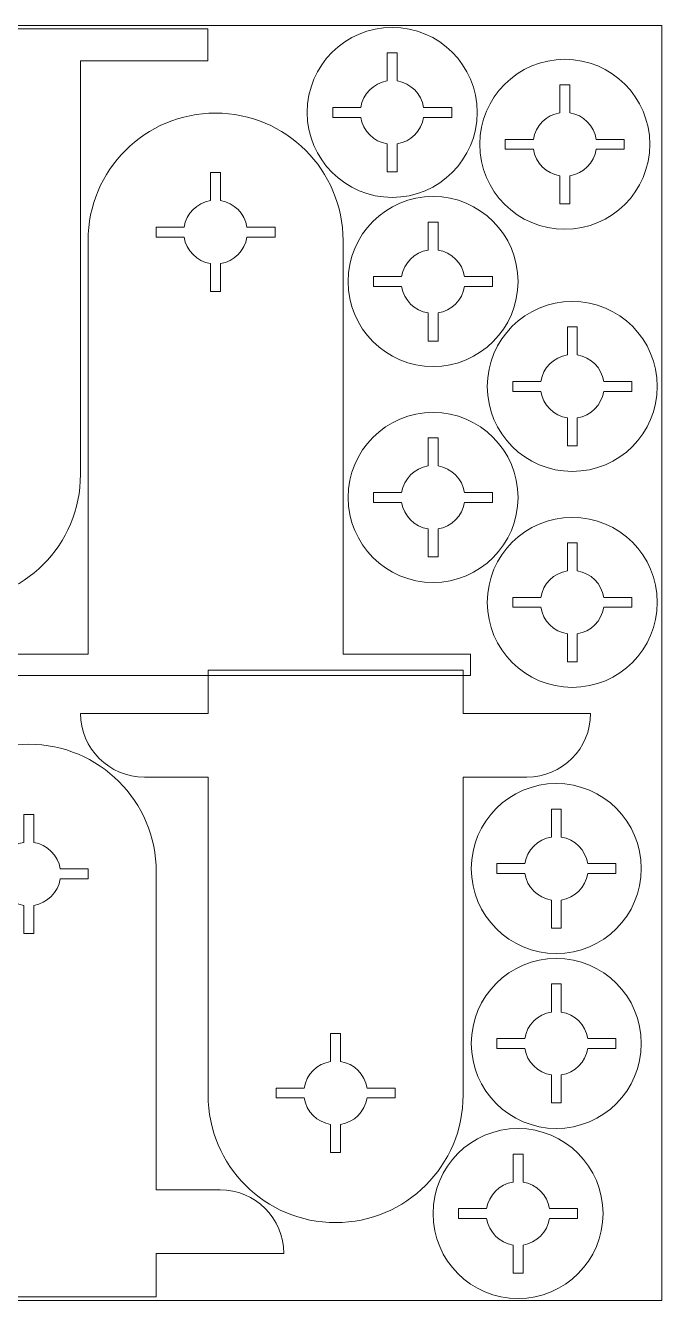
# Model space of a CAD drawing. Header units: centimetres. Extents: x -226 to -75, y 0 to 222.
# Drawn here: x -140.81 to -125.89, y 192.27 to 222.25 of the extents above; entities that cross this region are included whole.
import ezdxf

# ---------------------------------------------------------------- set-up
doc = ezdxf.new("R2010")
doc.units = ezdxf.units.CM
doc.header["$MEASUREMENT"] = 0
doc.layers.add('layer 1', color=7, linetype='Continuous')

msp = doc.modelspace()

# ---------------------------------------------------------------- linework, layer by layer
at = {"layer": 'layer 1', "color": 250, "lineweight": 20}
msp.add_lwpolyline([(-175.83724, 192.24642), (-125.83724, 192.24642), (-125.83724, 222.24642), (-175.83724, 222.24642), (-175.83724, 192.24642)], close=True, dxfattribs=at)
at = {"layer": 'layer 1', "color": 1, "lineweight": 9}
for points, knots in [([(-145.51626, 220.66516), (-145.51626, 220.66516), (-145.51626, 219.16515), (-145.51626, 219.16515), (-145.51626, 219.16515), (-145.51626, 219.16515), (-145.51626, 211.68349), (-145.51626, 211.68349), (-145.51626, 211.68349), (-145.51626, 210.02663), (-144.17316, 208.6835), (-142.51627, 208.6835), (-142.51627, 208.6835), (-140.85939, 208.6835), (-139.5163, 210.02663), (-139.5163, 211.68349), (-139.5163, 211.68349), (-139.5163, 211.68349), (-139.5163, 219.16515), (-139.5163, 219.16515), (-139.5163, 219.16515), (-139.5163, 219.16515), (-139.5163, 220.66516), (-139.5163, 220.66516), (-139.5163, 220.66516), (-139.5163, 220.66516), (-139.5163, 221.41517), (-139.5163, 221.41517), (-139.5163, 221.41517), (-139.5163, 221.41517), (-136.51631, 221.41517), (-136.51631, 221.41517), (-136.51631, 221.41517), (-136.51631, 221.41517), (-136.51631, 222.16517), (-136.51631, 222.16517), (-136.51631, 222.16517), (-136.51631, 222.16517), (-148.51653, 222.16517), (-148.51653, 222.16517), (-148.51653, 222.16517), (-148.51653, 222.16517), (-148.51653, 221.41517), (-148.51653, 221.41517), (-148.51653, 221.41517), (-148.51653, 221.41517), (-145.51626, 221.41517), (-145.51626, 221.41517), (-145.51626, 221.41517), (-145.51626, 221.41517), (-145.51626, 220.66516), (-145.51626, 220.66516)], [0, 0, 0, 0, 0.07142857, 0.07142857, 0.07142857, 0.07142857, 0.14285714, 0.14285714, 0.14285714, 0.14285714, 0.21428571, 0.21428571, 0.21428571, 0.21428571, 0.28571429, 0.28571429, 0.28571429, 0.28571429, 0.35714286, 0.35714286, 0.35714286, 0.35714286, 0.42857143, 0.42857143, 0.42857143, 0.42857143, 0.5, 0.5, 0.5, 0.5, 0.57142857, 0.57142857, 0.57142857, 0.57142857, 0.64285714, 0.64285714, 0.64285714, 0.64285714, 0.71428571, 0.71428571, 0.71428571, 0.71428571, 0.78571429, 0.78571429, 0.78571429, 0.78571429, 0.85714286, 0.85714286, 0.85714286, 0.85714286, 1, 1, 1, 1]), ([(-126.11873, 219.45056), (-126.11873, 220.55514), (-127.01426, 221.45063), (-128.11873, 221.45063), (-128.11873, 221.45063), (-129.22332, 221.45063), (-130.1187, 220.55514), (-130.1187, 219.45049), (-130.1187, 219.45049), (-130.11877, 218.34591), (-129.22332, 217.45049), (-128.11873, 217.45049), (-128.11873, 217.45049), (-127.01419, 217.45049), (-126.11873, 218.34598), (-126.11873, 219.45056)], [0, 0, 0, 0, 0.2, 0.2, 0.2, 0.2, 0.4, 0.4, 0.4, 0.4, 0.6, 0.6, 0.6, 0.6, 1, 1, 1, 1]), ([(-128.00203, 218.05047), (-128.00203, 218.05047), (-128.00203, 218.71048), (-128.00203, 218.71048), (-128.00203, 218.71048), (-127.6815, 218.76072), (-127.42891, 219.01331), (-127.37868, 219.33384), (-127.37868, 219.33384), (-127.37868, 219.33384), (-126.71888, 219.33384), (-126.71888, 219.33384), (-126.71888, 219.33384), (-126.71888, 219.33384), (-126.71881, 219.56713), (-126.71881, 219.56713), (-126.71881, 219.56713), (-126.71881, 219.56713), (-127.37868, 219.56713), (-127.37868, 219.56713), (-127.37868, 219.56713), (-127.42891, 219.88774), (-127.6815, 220.14033), (-128.00196, 220.19042), (-128.00196, 220.19042), (-128.00196, 220.19042), (-128.00189, 220.8505), (-128.00189, 220.8505), (-128.00189, 220.8505), (-128.00189, 220.8505), (-128.23526, 220.8505), (-128.23526, 220.8505), (-128.23526, 220.8505), (-128.23526, 220.8505), (-128.23533, 220.19042), (-128.23533, 220.19042), (-128.23533, 220.19042), (-128.55593, 220.1404), (-128.80838, 219.88767), (-128.85868, 219.56713), (-128.85868, 219.56713), (-128.85868, 219.56713), (-129.5187, 219.56713), (-129.5187, 219.56713), (-129.5187, 219.56713), (-129.5187, 219.56713), (-129.51863, 219.33384), (-129.51863, 219.33384), (-129.51863, 219.33384), (-129.51863, 219.33384), (-128.85861, 219.33384), (-128.85861, 219.33384), (-128.85861, 219.33384), (-128.80838, 219.01331), (-128.55579, 218.76072), (-128.2354, 218.71055), (-128.2354, 218.71055), (-128.2354, 218.71055), (-128.2354, 218.05047), (-128.2354, 218.05047), (-128.2354, 218.05047), (-128.2354, 218.05047), (-128.00203, 218.05047), (-128.00203, 218.05047)], [0, 0, 0, 0, 0.05882353, 0.05882353, 0.05882353, 0.05882353, 0.11764706, 0.11764706, 0.11764706, 0.11764706, 0.17647059, 0.17647059, 0.17647059, 0.17647059, 0.23529412, 0.23529412, 0.23529412, 0.23529412, 0.29411765, 0.29411765, 0.29411765, 0.29411765, 0.35294118, 0.35294118, 0.35294118, 0.35294118, 0.41176471, 0.41176471, 0.41176471, 0.41176471, 0.47058824, 0.47058824, 0.47058824, 0.47058824, 0.52941176, 0.52941176, 0.52941176, 0.52941176, 0.58823529, 0.58823529, 0.58823529, 0.58823529, 0.64705882, 0.64705882, 0.64705882, 0.64705882, 0.70588235, 0.70588235, 0.70588235, 0.70588235, 0.76470588, 0.76470588, 0.76470588, 0.76470588, 0.82352941, 0.82352941, 0.82352941, 0.82352941, 0.88235294, 0.88235294, 0.88235294, 0.88235294, 1, 1, 1, 1]), ([(-133.33807, 208.20351), (-133.33807, 208.20351), (-133.33807, 209.70352), (-133.33807, 209.70352), (-133.33807, 209.70352), (-133.33807, 209.70352), (-133.33807, 217.1853), (-133.33807, 217.1853), (-133.33807, 217.1853), (-133.33807, 218.84207), (-134.68124, 220.18528), (-136.33806, 220.18528), (-136.33806, 220.18528), (-137.99495, 220.18528), (-139.33804, 218.84207), (-139.33804, 217.1853), (-139.33804, 217.1853), (-139.33804, 217.1853), (-139.33804, 209.70352), (-139.33804, 209.70352), (-139.33804, 209.70352), (-139.33804, 209.70352), (-139.33804, 208.20351), (-139.33804, 208.20351), (-139.33804, 208.20351), (-139.33804, 208.20351), (-139.33804, 207.45357), (-139.33804, 207.45357), (-139.33804, 207.45357), (-139.33804, 207.45357), (-142.33809, 207.45357), (-142.33809, 207.45357), (-142.33809, 207.45357), (-142.33809, 207.45357), (-142.33809, 206.95355), (-142.33809, 206.95355), (-142.33809, 206.95355), (-142.33809, 206.95355), (-130.33781, 206.95355), (-130.33781, 206.95355), (-130.33781, 206.95355), (-130.33781, 206.95355), (-130.33781, 207.4535), (-130.33781, 207.4535), (-130.33781, 207.4535), (-130.33781, 207.4535), (-133.33807, 207.45357), (-133.33807, 207.45357), (-133.33807, 207.45357), (-133.33807, 207.45357), (-133.33807, 208.20351), (-133.33807, 208.20351)], [0, 0, 0, 0, 0.07142857, 0.07142857, 0.07142857, 0.07142857, 0.14285714, 0.14285714, 0.14285714, 0.14285714, 0.21428571, 0.21428571, 0.21428571, 0.21428571, 0.28571429, 0.28571429, 0.28571429, 0.28571429, 0.35714286, 0.35714286, 0.35714286, 0.35714286, 0.42857143, 0.42857143, 0.42857143, 0.42857143, 0.5, 0.5, 0.5, 0.5, 0.57142857, 0.57142857, 0.57142857, 0.57142857, 0.64285714, 0.64285714, 0.64285714, 0.64285714, 0.71428571, 0.71428571, 0.71428571, 0.71428571, 0.78571429, 0.78571429, 0.78571429, 0.78571429, 0.85714286, 0.85714286, 0.85714286, 0.85714286, 1, 1, 1, 1]), ([(-137.73806, 217.26851), (-137.73806, 217.26851), (-137.07811, 217.26851), (-137.07811, 217.26851), (-137.07811, 217.26851), (-137.02788, 216.94798), (-136.77529, 216.69543), (-136.45469, 216.64516), (-136.45469, 216.64516), (-136.45469, 216.64516), (-136.45469, 215.98536), (-136.45469, 215.98536), (-136.45469, 215.98536), (-136.45469, 215.98536), (-136.22146, 215.98529), (-136.22146, 215.98529), (-136.22146, 215.98529), (-136.22146, 215.98529), (-136.22146, 216.64519), (-136.22146, 216.64519), (-136.22146, 216.64519), (-135.90079, 216.69539), (-135.6482, 216.94798), (-135.59811, 217.26843), (-135.59811, 217.26843), (-135.59811, 217.26843), (-134.93809, 217.2684), (-134.93809, 217.2684), (-134.93809, 217.2684), (-134.93809, 217.2684), (-134.93809, 217.50176), (-134.93809, 217.50176), (-134.93809, 217.50176), (-134.93809, 217.50176), (-135.59811, 217.5018), (-135.59811, 217.5018), (-135.59811, 217.5018), (-135.6482, 217.8224), (-135.90093, 218.07488), (-136.22146, 218.12516), (-136.22146, 218.12516), (-136.22146, 218.12516), (-136.22146, 218.78517), (-136.22146, 218.78517), (-136.22146, 218.78517), (-136.22146, 218.78517), (-136.45469, 218.7851), (-136.45469, 218.7851), (-136.45469, 218.7851), (-136.45469, 218.7851), (-136.45476, 218.12508), (-136.45476, 218.12508), (-136.45476, 218.12508), (-136.77529, 218.07488), (-137.02788, 217.8223), (-137.07797, 217.50187), (-137.07797, 217.50187), (-137.07797, 217.50187), (-137.73813, 217.50187), (-137.73813, 217.50187), (-137.73813, 217.50187), (-137.73813, 217.50187), (-137.73806, 217.26851), (-137.73806, 217.26851)], [0, 0, 0, 0, 0.05882353, 0.05882353, 0.05882353, 0.05882353, 0.11764706, 0.11764706, 0.11764706, 0.11764706, 0.17647059, 0.17647059, 0.17647059, 0.17647059, 0.23529412, 0.23529412, 0.23529412, 0.23529412, 0.29411765, 0.29411765, 0.29411765, 0.29411765, 0.35294118, 0.35294118, 0.35294118, 0.35294118, 0.41176471, 0.41176471, 0.41176471, 0.41176471, 0.47058824, 0.47058824, 0.47058824, 0.47058824, 0.52941176, 0.52941176, 0.52941176, 0.52941176, 0.58823529, 0.58823529, 0.58823529, 0.58823529, 0.64705882, 0.64705882, 0.64705882, 0.64705882, 0.70588235, 0.70588235, 0.70588235, 0.70588235, 0.76470588, 0.76470588, 0.76470588, 0.76470588, 0.82352941, 0.82352941, 0.82352941, 0.82352941, 0.88235294, 0.88235294, 0.88235294, 0.88235294, 1, 1, 1, 1]), ([(-129.21877, 216.22217), (-129.21877, 217.32671), (-130.11429, 218.2222), (-131.21877, 218.2222), (-131.21877, 218.2222), (-132.32334, 218.2222), (-133.21873, 217.32671), (-133.21873, 216.2221), (-133.21873, 216.2221), (-133.2188, 215.11752), (-132.32334, 214.2221), (-131.21877, 214.22206), (-131.21877, 214.22206), (-130.11422, 214.22206), (-129.21877, 215.11759), (-129.21877, 216.22217)], [0, 0, 0, 0, 0.2, 0.2, 0.2, 0.2, 0.4, 0.4, 0.4, 0.4, 0.6, 0.6, 0.6, 0.6, 1, 1, 1, 1]), ([(-131.10207, 214.82209), (-131.10207, 214.82209), (-131.10207, 215.4821), (-131.10207, 215.4821), (-131.10207, 215.4821), (-130.78154, 215.53233), (-130.52895, 215.78492), (-130.47871, 216.10546), (-130.47871, 216.10546), (-130.47871, 216.10546), (-129.81891, 216.10546), (-129.81891, 216.10546), (-129.81891, 216.10546), (-129.81891, 216.10546), (-129.81884, 216.33875), (-129.81884, 216.33875), (-129.81884, 216.33875), (-129.81884, 216.33875), (-130.47871, 216.33875), (-130.47871, 216.33875), (-130.47871, 216.33875), (-130.52895, 216.65935), (-130.78154, 216.91194), (-131.102, 216.96204), (-131.102, 216.96204), (-131.102, 216.96204), (-131.10193, 217.62211), (-131.10193, 217.62211), (-131.10193, 217.62211), (-131.10193, 217.62211), (-131.33528, 217.62211), (-131.33528, 217.62211), (-131.33528, 217.62211), (-131.33528, 217.62211), (-131.33535, 216.96204), (-131.33535, 216.96204), (-131.33535, 216.96204), (-131.65596, 216.91201), (-131.9084, 216.65928), (-131.95871, 216.33875), (-131.95871, 216.33875), (-131.95871, 216.33875), (-132.61872, 216.33875), (-132.61872, 216.33875), (-132.61872, 216.33875), (-132.61872, 216.33875), (-132.61865, 216.10546), (-132.61865, 216.10546), (-132.61865, 216.10546), (-132.61865, 216.10546), (-131.95864, 216.10546), (-131.95864, 216.10546), (-131.95864, 216.10546), (-131.9084, 215.78492), (-131.65581, 215.53233), (-131.33542, 215.48217), (-131.33542, 215.48217), (-131.33542, 215.48217), (-131.33542, 214.82209), (-131.33542, 214.82209), (-131.33542, 214.82209), (-131.33542, 214.82209), (-131.10207, 214.82209), (-131.10207, 214.82209)], [0, 0, 0, 0, 0.05882353, 0.05882353, 0.05882353, 0.05882353, 0.11764706, 0.11764706, 0.11764706, 0.11764706, 0.17647059, 0.17647059, 0.17647059, 0.17647059, 0.23529412, 0.23529412, 0.23529412, 0.23529412, 0.29411765, 0.29411765, 0.29411765, 0.29411765, 0.35294118, 0.35294118, 0.35294118, 0.35294118, 0.41176471, 0.41176471, 0.41176471, 0.41176471, 0.47058824, 0.47058824, 0.47058824, 0.47058824, 0.52941176, 0.52941176, 0.52941176, 0.52941176, 0.58823529, 0.58823529, 0.58823529, 0.58823529, 0.64705882, 0.64705882, 0.64705882, 0.64705882, 0.70588235, 0.70588235, 0.70588235, 0.70588235, 0.76470588, 0.76470588, 0.76470588, 0.76470588, 0.82352941, 0.82352941, 0.82352941, 0.82352941, 0.88235294, 0.88235294, 0.88235294, 0.88235294, 1, 1, 1, 1]), ([(-125.9422, 213.75359), (-125.9422, 214.85814), (-126.83773, 215.75363), (-127.9422, 215.75363), (-127.9422, 215.75363), (-129.04679, 215.75363), (-129.94217, 214.85814), (-129.94217, 213.75352), (-129.94217, 213.75352), (-129.94224, 212.64894), (-129.04679, 211.75352), (-127.9422, 211.75348), (-127.9422, 211.75348), (-126.83766, 211.75348), (-125.9422, 212.64901), (-125.9422, 213.75359)], [0, 0, 0, 0, 0.2, 0.2, 0.2, 0.2, 0.4, 0.4, 0.4, 0.4, 0.6, 0.6, 0.6, 0.6, 1, 1, 1, 1]), ([(-127.8255, 212.3535), (-127.8255, 212.3535), (-127.8255, 213.01351), (-127.8255, 213.01351), (-127.8255, 213.01351), (-127.50497, 213.06375), (-127.25238, 213.31634), (-127.20215, 213.63687), (-127.20215, 213.63687), (-127.20215, 213.63687), (-126.54235, 213.63687), (-126.54235, 213.63687), (-126.54235, 213.63687), (-126.54235, 213.63687), (-126.54228, 213.87016), (-126.54228, 213.87016), (-126.54228, 213.87016), (-126.54228, 213.87016), (-127.20215, 213.87016), (-127.20215, 213.87016), (-127.20215, 213.87016), (-127.25238, 214.19077), (-127.50497, 214.44336), (-127.82543, 214.49345), (-127.82543, 214.49345), (-127.82543, 214.49345), (-127.82536, 215.15353), (-127.82536, 215.15353), (-127.82536, 215.15353), (-127.82536, 215.15353), (-128.05873, 215.15353), (-128.05873, 215.15353), (-128.05873, 215.15353), (-128.05873, 215.15353), (-128.0588, 214.49345), (-128.0588, 214.49345), (-128.0588, 214.49345), (-128.3794, 214.44343), (-128.63185, 214.1907), (-128.68215, 213.87016), (-128.68215, 213.87016), (-128.68215, 213.87016), (-129.34217, 213.87016), (-129.34217, 213.87016), (-129.34217, 213.87016), (-129.34217, 213.87016), (-129.3421, 213.63687), (-129.3421, 213.63687), (-129.3421, 213.63687), (-129.3421, 213.63687), (-128.68208, 213.63687), (-128.68208, 213.63687), (-128.68208, 213.63687), (-128.63185, 213.31634), (-128.37926, 213.06375), (-128.05887, 213.01358), (-128.05887, 213.01358), (-128.05887, 213.01358), (-128.05887, 212.3535), (-128.05887, 212.3535), (-128.05887, 212.3535), (-128.05887, 212.3535), (-127.8255, 212.3535), (-127.8255, 212.3535)], [0, 0, 0, 0, 0.05882353, 0.05882353, 0.05882353, 0.05882353, 0.11764706, 0.11764706, 0.11764706, 0.11764706, 0.17647059, 0.17647059, 0.17647059, 0.17647059, 0.23529412, 0.23529412, 0.23529412, 0.23529412, 0.29411765, 0.29411765, 0.29411765, 0.29411765, 0.35294118, 0.35294118, 0.35294118, 0.35294118, 0.41176471, 0.41176471, 0.41176471, 0.41176471, 0.47058824, 0.47058824, 0.47058824, 0.47058824, 0.52941176, 0.52941176, 0.52941176, 0.52941176, 0.58823529, 0.58823529, 0.58823529, 0.58823529, 0.64705882, 0.64705882, 0.64705882, 0.64705882, 0.70588235, 0.70588235, 0.70588235, 0.70588235, 0.76470588, 0.76470588, 0.76470588, 0.76470588, 0.82352941, 0.82352941, 0.82352941, 0.82352941, 0.88235294, 0.88235294, 0.88235294, 0.88235294, 1, 1, 1, 1]), ([(-129.21877, 211.14148), (-129.21877, 212.24606), (-130.11429, 213.14155), (-131.21877, 213.14155), (-131.21877, 213.14155), (-132.32334, 213.14155), (-133.21873, 212.24606), (-133.21873, 211.14141), (-133.21873, 211.14141), (-133.2188, 210.03683), (-132.32334, 209.14141), (-131.21877, 209.14141), (-131.21877, 209.14141), (-130.11422, 209.14141), (-129.21877, 210.0369), (-129.21877, 211.14148)], [0, 0, 0, 0, 0.2, 0.2, 0.2, 0.2, 0.4, 0.4, 0.4, 0.4, 0.6, 0.6, 0.6, 0.6, 1, 1, 1, 1]), ([(-131.10207, 209.74139), (-131.10207, 209.74139), (-131.10207, 210.40141), (-131.10207, 210.40141), (-131.10207, 210.40141), (-130.78154, 210.45164), (-130.52895, 210.70423), (-130.47871, 211.02476), (-130.47871, 211.02476), (-130.47871, 211.02476), (-129.81891, 211.02476), (-129.81891, 211.02476), (-129.81891, 211.02476), (-129.81891, 211.02476), (-129.81884, 211.25806), (-129.81884, 211.25806), (-129.81884, 211.25806), (-129.81884, 211.25806), (-130.47871, 211.25806), (-130.47871, 211.25806), (-130.47871, 211.25806), (-130.52895, 211.57866), (-130.78154, 211.83125), (-131.102, 211.88134), (-131.102, 211.88134), (-131.102, 211.88134), (-131.10193, 212.54143), (-131.10193, 212.54143), (-131.10193, 212.54143), (-131.10193, 212.54143), (-131.33528, 212.54143), (-131.33528, 212.54143), (-131.33528, 212.54143), (-131.33528, 212.54143), (-131.33535, 211.88134), (-131.33535, 211.88134), (-131.33535, 211.88134), (-131.65596, 211.83132), (-131.9084, 211.57859), (-131.95871, 211.25806), (-131.95871, 211.25806), (-131.95871, 211.25806), (-132.61872, 211.25806), (-132.61872, 211.25806), (-132.61872, 211.25806), (-132.61872, 211.25806), (-132.61865, 211.02476), (-132.61865, 211.02476), (-132.61865, 211.02476), (-132.61865, 211.02476), (-131.95864, 211.02476), (-131.95864, 211.02476), (-131.95864, 211.02476), (-131.9084, 210.70423), (-131.65581, 210.45164), (-131.33542, 210.40148), (-131.33542, 210.40148), (-131.33542, 210.40148), (-131.33542, 209.74139), (-131.33542, 209.74139), (-131.33542, 209.74139), (-131.33542, 209.74139), (-131.10207, 209.74139), (-131.10207, 209.74139)], [0, 0, 0, 0, 0.05882353, 0.05882353, 0.05882353, 0.05882353, 0.11764706, 0.11764706, 0.11764706, 0.11764706, 0.17647059, 0.17647059, 0.17647059, 0.17647059, 0.23529412, 0.23529412, 0.23529412, 0.23529412, 0.29411765, 0.29411765, 0.29411765, 0.29411765, 0.35294118, 0.35294118, 0.35294118, 0.35294118, 0.41176471, 0.41176471, 0.41176471, 0.41176471, 0.47058824, 0.47058824, 0.47058824, 0.47058824, 0.52941176, 0.52941176, 0.52941176, 0.52941176, 0.58823529, 0.58823529, 0.58823529, 0.58823529, 0.64705882, 0.64705882, 0.64705882, 0.64705882, 0.70588235, 0.70588235, 0.70588235, 0.70588235, 0.76470588, 0.76470588, 0.76470588, 0.76470588, 0.82352941, 0.82352941, 0.82352941, 0.82352941, 0.88235294, 0.88235294, 0.88235294, 0.88235294, 1, 1, 1, 1]), ([(-125.9422, 208.67293), (-125.9422, 209.77744), (-126.83773, 210.67294), (-127.9422, 210.67294), (-127.9422, 210.67294), (-129.04679, 210.67294), (-129.94217, 209.77744), (-129.94217, 208.67286), (-129.94217, 208.67286), (-129.94224, 207.56828), (-129.04679, 206.67287), (-127.9422, 206.6728), (-127.9422, 206.6728), (-126.83766, 206.6728), (-125.9422, 207.56835), (-125.9422, 208.67293)], [0, 0, 0, 0, 0.2, 0.2, 0.2, 0.2, 0.4, 0.4, 0.4, 0.4, 0.6, 0.6, 0.6, 0.6, 1, 1, 1, 1]), ([(-127.8255, 207.27286), (-127.8255, 207.27286), (-127.8255, 207.93286), (-127.8255, 207.93286), (-127.8255, 207.93286), (-127.50497, 207.98309), (-127.25238, 208.23568), (-127.20215, 208.55622), (-127.20215, 208.55622), (-127.20215, 208.55622), (-126.54235, 208.55622), (-126.54235, 208.55622), (-126.54235, 208.55622), (-126.54235, 208.55622), (-126.54228, 208.78951), (-126.54228, 208.78951), (-126.54228, 208.78951), (-126.54228, 208.78951), (-127.20215, 208.78951), (-127.20215, 208.78951), (-127.20215, 208.78951), (-127.25238, 209.11011), (-127.50497, 209.3627), (-127.82543, 209.4128), (-127.82543, 209.4128), (-127.82543, 209.4128), (-127.82536, 210.07288), (-127.82536, 210.07288), (-127.82536, 210.07288), (-127.82536, 210.07288), (-128.05873, 210.07288), (-128.05873, 210.07288), (-128.05873, 210.07288), (-128.05873, 210.07288), (-128.0588, 209.4128), (-128.0588, 209.4128), (-128.0588, 209.4128), (-128.3794, 209.36277), (-128.63185, 209.11004), (-128.68215, 208.78951), (-128.68215, 208.78951), (-128.68215, 208.78951), (-129.34217, 208.78951), (-129.34217, 208.78951), (-129.34217, 208.78951), (-129.34217, 208.78951), (-129.3421, 208.55622), (-129.3421, 208.55622), (-129.3421, 208.55622), (-129.3421, 208.55622), (-128.68208, 208.55622), (-128.68208, 208.55622), (-128.68208, 208.55622), (-128.63185, 208.23568), (-128.37926, 207.98309), (-128.05887, 207.93293), (-128.05887, 207.93293), (-128.05887, 207.93293), (-128.05887, 207.27286), (-128.05887, 207.27286), (-128.05887, 207.27286), (-128.05887, 207.27286), (-127.8255, 207.27286), (-127.8255, 207.27286)], [0, 0, 0, 0, 0.05882353, 0.05882353, 0.05882353, 0.05882353, 0.11764706, 0.11764706, 0.11764706, 0.11764706, 0.17647059, 0.17647059, 0.17647059, 0.17647059, 0.23529412, 0.23529412, 0.23529412, 0.23529412, 0.29411765, 0.29411765, 0.29411765, 0.29411765, 0.35294118, 0.35294118, 0.35294118, 0.35294118, 0.41176471, 0.41176471, 0.41176471, 0.41176471, 0.47058824, 0.47058824, 0.47058824, 0.47058824, 0.52941176, 0.52941176, 0.52941176, 0.52941176, 0.58823529, 0.58823529, 0.58823529, 0.58823529, 0.64705882, 0.64705882, 0.64705882, 0.64705882, 0.70588235, 0.70588235, 0.70588235, 0.70588235, 0.76470588, 0.76470588, 0.76470588, 0.76470588, 0.82352941, 0.82352941, 0.82352941, 0.82352941, 0.88235294, 0.88235294, 0.88235294, 0.88235294, 1, 1, 1, 1]), ([(-136.51265, 197.07879), (-136.51265, 197.07879), (-136.51265, 204.56057), (-136.51265, 204.56057), (-136.51265, 204.56057), (-136.51265, 204.56057), (-138.01269, 204.56057), (-138.01269, 204.56057), (-138.01269, 204.56057), (-138.84126, 204.56057), (-139.51285, 205.23208), (-139.51285, 206.06065), (-139.51285, 206.06065), (-139.51285, 206.06065), (-136.51265, 206.06065), (-136.51265, 206.06065), (-136.51265, 206.06065), (-136.51265, 206.06065), (-136.51265, 207.07884), (-136.51265, 207.07884), (-136.51265, 207.07884), (-136.51265, 207.07884), (-130.51268, 207.07884), (-130.51268, 207.07884), (-130.51268, 207.07884), (-130.51268, 207.07884), (-130.51268, 206.06065), (-130.51268, 206.06065), (-130.51268, 206.06065), (-130.51268, 206.06065), (-127.51227, 206.06065), (-127.51227, 206.06065), (-127.51227, 206.06065), (-127.51227, 205.23208), (-128.18393, 204.56057), (-129.01253, 204.56057), (-129.01253, 204.56057), (-129.01253, 204.56057), (-130.51268, 204.56057), (-130.51268, 204.56057), (-130.51268, 204.56057), (-130.51268, 204.56057), (-130.51268, 197.07887), (-130.51268, 197.07887), (-130.51268, 197.07887), (-130.51268, 195.42204), (-131.85577, 194.07895), (-133.51266, 194.07895), (-133.51266, 194.07895), (-135.16955, 194.07895), (-136.51265, 195.42204), (-136.51265, 197.07879)], [0, 0, 0, 0, 0.07142857, 0.07142857, 0.07142857, 0.07142857, 0.14285714, 0.14285714, 0.14285714, 0.14285714, 0.21428571, 0.21428571, 0.21428571, 0.21428571, 0.28571429, 0.28571429, 0.28571429, 0.28571429, 0.35714286, 0.35714286, 0.35714286, 0.35714286, 0.42857143, 0.42857143, 0.42857143, 0.42857143, 0.5, 0.5, 0.5, 0.5, 0.57142857, 0.57142857, 0.57142857, 0.57142857, 0.64285714, 0.64285714, 0.64285714, 0.64285714, 0.71428571, 0.71428571, 0.71428571, 0.71428571, 0.78571429, 0.78571429, 0.78571429, 0.78571429, 0.85714286, 0.85714286, 0.85714286, 0.85714286, 1, 1, 1, 1]), ([(-137.73298, 202.33386), (-137.73298, 202.33386), (-137.73298, 194.85209), (-137.73298, 194.85209), (-137.73298, 194.85209), (-137.73298, 194.85209), (-136.23297, 194.85209), (-136.23297, 194.85209), (-136.23297, 194.85209), (-135.40457, 194.85209), (-134.73299, 194.18058), (-134.73299, 193.35215), (-134.73299, 193.35215), (-134.73299, 193.35215), (-137.73298, 193.35215), (-137.73298, 193.35215), (-137.73298, 193.35215), (-137.73298, 193.35215), (-137.73298, 192.33393), (-137.73298, 192.33393), (-137.73298, 192.33393), (-137.73298, 192.33393), (-143.73315, 192.33393), (-143.73315, 192.33393), (-143.73315, 192.33393), (-143.73315, 192.33393), (-143.73315, 193.35215), (-143.73315, 193.35215), (-143.73315, 193.35215), (-143.73315, 193.35215), (-146.73356, 193.35215), (-146.73356, 193.35215), (-146.73356, 193.35215), (-146.73356, 194.18058), (-146.06191, 194.85209), (-145.23327, 194.85209), (-145.23327, 194.85209), (-145.23327, 194.85209), (-143.73315, 194.85209), (-143.73315, 194.85209), (-143.73315, 194.85209), (-143.73315, 194.85209), (-143.73308, 202.33379), (-143.73308, 202.33379), (-143.73308, 202.33379), (-143.73308, 203.99069), (-142.38992, 205.33378), (-140.73303, 205.33378), (-140.73303, 205.33378), (-139.07614, 205.33378), (-137.73298, 203.99069), (-137.73298, 202.33386)], [0, 0, 0, 0, 0.07142857, 0.07142857, 0.07142857, 0.07142857, 0.14285714, 0.14285714, 0.14285714, 0.14285714, 0.21428571, 0.21428571, 0.21428571, 0.21428571, 0.28571429, 0.28571429, 0.28571429, 0.28571429, 0.35714286, 0.35714286, 0.35714286, 0.35714286, 0.42857143, 0.42857143, 0.42857143, 0.42857143, 0.5, 0.5, 0.5, 0.5, 0.57142857, 0.57142857, 0.57142857, 0.57142857, 0.64285714, 0.64285714, 0.64285714, 0.64285714, 0.71428571, 0.71428571, 0.71428571, 0.71428571, 0.78571429, 0.78571429, 0.78571429, 0.78571429, 0.85714286, 0.85714286, 0.85714286, 0.85714286, 1, 1, 1, 1]), ([(-126.31876, 202.40924), (-126.31876, 203.51383), (-127.21428, 204.40932), (-128.31876, 204.40932), (-128.31876, 204.40932), (-129.42334, 204.40932), (-130.31873, 203.51383), (-130.31873, 202.40917), (-130.31873, 202.40917), (-130.3188, 201.30466), (-129.42334, 200.40924), (-128.31876, 200.40917), (-128.31876, 200.40917), (-127.21421, 200.40917), (-126.31876, 201.30466), (-126.31876, 202.40924)], [0, 0, 0, 0, 0.2, 0.2, 0.2, 0.2, 0.4, 0.4, 0.4, 0.4, 0.6, 0.6, 0.6, 0.6, 1, 1, 1, 1]), ([(-139.333, 202.16705), (-139.333, 202.16705), (-139.99301, 202.16705), (-139.99301, 202.16705), (-139.99301, 202.16705), (-140.04325, 201.84645), (-140.29584, 201.59393), (-140.61644, 201.5437), (-140.61644, 201.5437), (-140.61644, 201.5437), (-140.61644, 200.8839), (-140.61644, 200.8839), (-140.61644, 200.8839), (-140.61644, 200.8839), (-140.84973, 200.88382), (-140.84973, 200.88382), (-140.84973, 200.88382), (-140.84973, 200.88382), (-140.84973, 201.5437), (-140.84973, 201.5437), (-140.84973, 201.5437), (-141.17034, 201.59393), (-141.42292, 201.84652), (-141.47301, 202.16698), (-141.47301, 202.16698), (-141.47301, 202.16698), (-142.13309, 202.16691), (-142.13309, 202.16691), (-142.13309, 202.16691), (-142.13309, 202.16691), (-142.13309, 202.40028), (-142.13309, 202.40028), (-142.13309, 202.40028), (-142.13309, 202.40028), (-141.47301, 202.40035), (-141.47301, 202.40035), (-141.47301, 202.40035), (-141.42299, 202.72095), (-141.17027, 202.9734), (-140.84973, 203.0237), (-140.84973, 203.0237), (-140.84973, 203.0237), (-140.84973, 203.68379), (-140.84973, 203.68379), (-140.84973, 203.68379), (-140.84973, 203.68379), (-140.61644, 203.68372), (-140.61644, 203.68372), (-140.61644, 203.68372), (-140.61644, 203.68372), (-140.61637, 203.02363), (-140.61637, 203.02363), (-140.61637, 203.02363), (-140.29584, 202.9734), (-140.04325, 202.72081), (-139.99308, 202.40042), (-139.99308, 202.40042), (-139.99308, 202.40042), (-139.333, 202.40042), (-139.333, 202.40042), (-139.333, 202.40042), (-139.333, 202.40042), (-139.333, 202.16705), (-139.333, 202.16705)], [0, 0, 0, 0, 0.05882353, 0.05882353, 0.05882353, 0.05882353, 0.11764706, 0.11764706, 0.11764706, 0.11764706, 0.17647059, 0.17647059, 0.17647059, 0.17647059, 0.23529412, 0.23529412, 0.23529412, 0.23529412, 0.29411765, 0.29411765, 0.29411765, 0.29411765, 0.35294118, 0.35294118, 0.35294118, 0.35294118, 0.41176471, 0.41176471, 0.41176471, 0.41176471, 0.47058824, 0.47058824, 0.47058824, 0.47058824, 0.52941176, 0.52941176, 0.52941176, 0.52941176, 0.58823529, 0.58823529, 0.58823529, 0.58823529, 0.64705882, 0.64705882, 0.64705882, 0.64705882, 0.70588235, 0.70588235, 0.70588235, 0.70588235, 0.76470588, 0.76470588, 0.76470588, 0.76470588, 0.82352941, 0.82352941, 0.82352941, 0.82352941, 0.88235294, 0.88235294, 0.88235294, 0.88235294, 1, 1, 1, 1]), ([(-128.20206, 201.00916), (-128.20206, 201.00916), (-128.20206, 201.66917), (-128.20206, 201.66917), (-128.20206, 201.66917), (-127.88153, 201.7194), (-127.62894, 201.97199), (-127.5787, 202.29253), (-127.5787, 202.29253), (-127.5787, 202.29253), (-126.9189, 202.29253), (-126.9189, 202.29253), (-126.9189, 202.29253), (-126.9189, 202.29253), (-126.91883, 202.52582), (-126.91883, 202.52582), (-126.91883, 202.52582), (-126.91883, 202.52582), (-127.5787, 202.52582), (-127.5787, 202.52582), (-127.5787, 202.52582), (-127.62894, 202.84642), (-127.88153, 203.09901), (-128.20199, 203.14911), (-128.20199, 203.14911), (-128.20199, 203.14911), (-128.20192, 203.80919), (-128.20192, 203.80919), (-128.20192, 203.80919), (-128.20192, 203.80919), (-128.43528, 203.80919), (-128.43528, 203.80919), (-128.43528, 203.80919), (-128.43528, 203.80919), (-128.43535, 203.14911), (-128.43535, 203.14911), (-128.43535, 203.14911), (-128.75596, 203.09908), (-129.0084, 202.84635), (-129.05871, 202.52582), (-129.05871, 202.52582), (-129.05871, 202.52582), (-129.71872, 202.52582), (-129.71872, 202.52582), (-129.71872, 202.52582), (-129.71872, 202.52582), (-129.71865, 202.29253), (-129.71865, 202.29253), (-129.71865, 202.29253), (-129.71865, 202.29253), (-129.05864, 202.29253), (-129.05864, 202.29253), (-129.05864, 202.29253), (-129.0084, 201.97199), (-128.75581, 201.7194), (-128.43542, 201.66924), (-128.43542, 201.66924), (-128.43542, 201.66924), (-128.43542, 201.00916), (-128.43542, 201.00916), (-128.43542, 201.00916), (-128.43542, 201.00916), (-128.20206, 201.00916), (-128.20206, 201.00916)], [0, 0, 0, 0, 0.05882353, 0.05882353, 0.05882353, 0.05882353, 0.11764706, 0.11764706, 0.11764706, 0.11764706, 0.17647059, 0.17647059, 0.17647059, 0.17647059, 0.23529412, 0.23529412, 0.23529412, 0.23529412, 0.29411765, 0.29411765, 0.29411765, 0.29411765, 0.35294118, 0.35294118, 0.35294118, 0.35294118, 0.41176471, 0.41176471, 0.41176471, 0.41176471, 0.47058824, 0.47058824, 0.47058824, 0.47058824, 0.52941176, 0.52941176, 0.52941176, 0.52941176, 0.58823529, 0.58823529, 0.58823529, 0.58823529, 0.64705882, 0.64705882, 0.64705882, 0.64705882, 0.70588235, 0.70588235, 0.70588235, 0.70588235, 0.76470588, 0.76470588, 0.76470588, 0.76470588, 0.82352941, 0.82352941, 0.82352941, 0.82352941, 0.88235294, 0.88235294, 0.88235294, 0.88235294, 1, 1, 1, 1]), ([(-126.31868, 198.29353), (-126.31876, 199.39811), (-127.21421, 200.2936), (-128.31869, 200.2936), (-128.31869, 200.2936), (-129.42327, 200.2936), (-130.31873, 199.39811), (-130.31873, 198.29346), (-130.31873, 198.29346), (-130.3188, 197.18895), (-129.42327, 196.29353), (-128.31869, 196.29346), (-128.31869, 196.29346), (-127.21414, 196.29346), (-126.31876, 197.18895), (-126.31868, 198.29353)], [0, 0, 0, 0, 0.2, 0.2, 0.2, 0.2, 0.4, 0.4, 0.4, 0.4, 0.6, 0.6, 0.6, 0.6, 1, 1, 1, 1]), ([(-128.20199, 196.89345), (-128.20199, 196.89345), (-128.20199, 197.55345), (-128.20199, 197.55345), (-128.20199, 197.55345), (-127.88146, 197.60369), (-127.62894, 197.85628), (-127.57863, 198.17681), (-127.57863, 198.17681), (-127.57863, 198.17681), (-126.91883, 198.17681), (-126.91883, 198.17681), (-126.91883, 198.17681), (-126.91883, 198.17681), (-126.91876, 198.4101), (-126.91876, 198.4101), (-126.91876, 198.4101), (-126.91876, 198.4101), (-127.5787, 198.4101), (-127.5787, 198.4101), (-127.5787, 198.4101), (-127.62887, 198.73071), (-127.88146, 198.98329), (-128.20192, 199.03339), (-128.20192, 199.03339), (-128.20192, 199.03339), (-128.20192, 199.69347), (-128.20192, 199.69347), (-128.20192, 199.69347), (-128.20192, 199.69347), (-128.43528, 199.69347), (-128.43528, 199.69347), (-128.43528, 199.69347), (-128.43528, 199.69347), (-128.43528, 199.03339), (-128.43528, 199.03339), (-128.43528, 199.03339), (-128.75589, 198.98336), (-129.0084, 198.73063), (-129.05864, 198.4101), (-129.05864, 198.4101), (-129.05864, 198.4101), (-129.71865, 198.4101), (-129.71865, 198.4101), (-129.71865, 198.4101), (-129.71865, 198.4101), (-129.71858, 198.17681), (-129.71858, 198.17681), (-129.71858, 198.17681), (-129.71858, 198.17681), (-129.05857, 198.17681), (-129.05857, 198.17681), (-129.05857, 198.17681), (-129.0084, 197.85628), (-128.75582, 197.60369), (-128.43535, 197.55352), (-128.43535, 197.55352), (-128.43535, 197.55352), (-128.43535, 196.89345), (-128.43535, 196.89345), (-128.43535, 196.89345), (-128.43535, 196.89345), (-128.20199, 196.89345), (-128.20199, 196.89345)], [0, 0, 0, 0, 0.05882353, 0.05882353, 0.05882353, 0.05882353, 0.11764706, 0.11764706, 0.11764706, 0.11764706, 0.17647059, 0.17647059, 0.17647059, 0.17647059, 0.23529412, 0.23529412, 0.23529412, 0.23529412, 0.29411765, 0.29411765, 0.29411765, 0.29411765, 0.35294118, 0.35294118, 0.35294118, 0.35294118, 0.41176471, 0.41176471, 0.41176471, 0.41176471, 0.47058824, 0.47058824, 0.47058824, 0.47058824, 0.52941176, 0.52941176, 0.52941176, 0.52941176, 0.58823529, 0.58823529, 0.58823529, 0.58823529, 0.64705882, 0.64705882, 0.64705882, 0.64705882, 0.70588235, 0.70588235, 0.70588235, 0.70588235, 0.76470588, 0.76470588, 0.76470588, 0.76470588, 0.82352941, 0.82352941, 0.82352941, 0.82352941, 0.88235294, 0.88235294, 0.88235294, 0.88235294, 1, 1, 1, 1]), ([(-134.91262, 197.24554), (-134.91262, 197.24554), (-134.25268, 197.24554), (-134.25268, 197.24554), (-134.25268, 197.24554), (-134.20245, 197.56613), (-133.94986, 197.81865), (-133.62925, 197.86889), (-133.62925, 197.86889), (-133.62925, 197.86889), (-133.62925, 198.52869), (-133.62925, 198.52869), (-133.62925, 198.52869), (-133.62925, 198.52869), (-133.39596, 198.52876), (-133.39596, 198.52876), (-133.39596, 198.52876), (-133.39596, 198.52876), (-133.39596, 197.86889), (-133.39596, 197.86889), (-133.39596, 197.86889), (-133.07536, 197.81865), (-132.82277, 197.56606), (-132.77267, 197.24561), (-132.77267, 197.24561), (-132.77267, 197.24561), (-132.11259, 197.24568), (-132.11259, 197.24568), (-132.11259, 197.24568), (-132.11259, 197.24568), (-132.11259, 197.01232), (-132.11259, 197.01232), (-132.11259, 197.01232), (-132.11259, 197.01232), (-132.77267, 197.01225), (-132.77267, 197.01225), (-132.77267, 197.01225), (-132.8227, 196.69164), (-133.07543, 196.43919), (-133.39596, 196.38889), (-133.39596, 196.38889), (-133.39596, 196.38889), (-133.39596, 195.72895), (-133.39596, 195.72895), (-133.39596, 195.72895), (-133.39596, 195.72895), (-133.62925, 195.72902), (-133.62925, 195.72902), (-133.62925, 195.72902), (-133.62925, 195.72902), (-133.62925, 196.38896), (-133.62925, 196.38896), (-133.62925, 196.38896), (-133.94986, 196.43919), (-134.20245, 196.69178), (-134.25254, 197.01218), (-134.25254, 197.01218), (-134.25254, 197.01218), (-134.91269, 197.01218), (-134.91269, 197.01218), (-134.91269, 197.01218), (-134.91269, 197.01218), (-134.91262, 197.24554), (-134.91262, 197.24554)], [0, 0, 0, 0, 0.05882353, 0.05882353, 0.05882353, 0.05882353, 0.11764706, 0.11764706, 0.11764706, 0.11764706, 0.17647059, 0.17647059, 0.17647059, 0.17647059, 0.23529412, 0.23529412, 0.23529412, 0.23529412, 0.29411765, 0.29411765, 0.29411765, 0.29411765, 0.35294118, 0.35294118, 0.35294118, 0.35294118, 0.41176471, 0.41176471, 0.41176471, 0.41176471, 0.47058824, 0.47058824, 0.47058824, 0.47058824, 0.52941176, 0.52941176, 0.52941176, 0.52941176, 0.58823529, 0.58823529, 0.58823529, 0.58823529, 0.64705882, 0.64705882, 0.64705882, 0.64705882, 0.70588235, 0.70588235, 0.70588235, 0.70588235, 0.76470588, 0.76470588, 0.76470588, 0.76470588, 0.82352941, 0.82352941, 0.82352941, 0.82352941, 0.88235294, 0.88235294, 0.88235294, 0.88235294, 1, 1, 1, 1]), ([(-127.21876, 194.29164), (-127.21883, 195.39615), (-128.11429, 196.29165), (-129.21877, 196.29165), (-129.21877, 196.29165), (-130.32335, 196.29165), (-131.2188, 195.39615), (-131.2188, 194.29157), (-131.2188, 194.29157), (-131.21887, 193.18699), (-130.32335, 192.29157), (-129.21877, 192.2915), (-129.21877, 192.2915), (-128.11422, 192.2915), (-127.21883, 193.18706), (-127.21876, 194.29164)], [0, 0, 0, 0, 0.2, 0.2, 0.2, 0.2, 0.4, 0.4, 0.4, 0.4, 0.6, 0.6, 0.6, 0.6, 1, 1, 1, 1]), ([(-129.10207, 192.89156), (-129.10207, 192.89156), (-129.10207, 193.55157), (-129.10207, 193.55157), (-129.10207, 193.55157), (-128.78153, 193.6018), (-128.52901, 193.85439), (-128.47871, 194.17493), (-128.47871, 194.17493), (-128.47871, 194.17493), (-127.81891, 194.17493), (-127.81891, 194.17493), (-127.81891, 194.17493), (-127.81891, 194.17493), (-127.81884, 194.40822), (-127.81884, 194.40822), (-127.81884, 194.40822), (-127.81884, 194.40822), (-128.47878, 194.40822), (-128.47878, 194.40822), (-128.47878, 194.40822), (-128.52894, 194.72882), (-128.78153, 194.98141), (-129.102, 195.03151), (-129.102, 195.03151), (-129.102, 195.03151), (-129.102, 195.69159), (-129.102, 195.69159), (-129.102, 195.69159), (-129.102, 195.69159), (-129.33536, 195.69159), (-129.33536, 195.69159), (-129.33536, 195.69159), (-129.33536, 195.69159), (-129.33536, 195.03151), (-129.33536, 195.03151), (-129.33536, 195.03151), (-129.65596, 194.98148), (-129.90848, 194.72875), (-129.95872, 194.40822), (-129.95872, 194.40822), (-129.95872, 194.40822), (-130.61873, 194.40822), (-130.61873, 194.40822), (-130.61873, 194.40822), (-130.61873, 194.40822), (-130.61866, 194.17493), (-130.61866, 194.17493), (-130.61866, 194.17493), (-130.61866, 194.17493), (-129.95865, 194.17493), (-129.95865, 194.17493), (-129.95865, 194.17493), (-129.90848, 193.85439), (-129.65589, 193.6018), (-129.33543, 193.55164), (-129.33543, 193.55164), (-129.33543, 193.55164), (-129.33543, 192.89156), (-129.33543, 192.89156), (-129.33543, 192.89156), (-129.33543, 192.89156), (-129.10207, 192.89156), (-129.10207, 192.89156)], [0, 0, 0, 0, 0.05882353, 0.05882353, 0.05882353, 0.05882353, 0.11764706, 0.11764706, 0.11764706, 0.11764706, 0.17647059, 0.17647059, 0.17647059, 0.17647059, 0.23529412, 0.23529412, 0.23529412, 0.23529412, 0.29411765, 0.29411765, 0.29411765, 0.29411765, 0.35294118, 0.35294118, 0.35294118, 0.35294118, 0.41176471, 0.41176471, 0.41176471, 0.41176471, 0.47058824, 0.47058824, 0.47058824, 0.47058824, 0.52941176, 0.52941176, 0.52941176, 0.52941176, 0.58823529, 0.58823529, 0.58823529, 0.58823529, 0.64705882, 0.64705882, 0.64705882, 0.64705882, 0.70588235, 0.70588235, 0.70588235, 0.70588235, 0.76470588, 0.76470588, 0.76470588, 0.76470588, 0.82352941, 0.82352941, 0.82352941, 0.82352941, 0.88235294, 0.88235294, 0.88235294, 0.88235294, 1, 1, 1, 1])]:
    msp.add_open_spline(points, degree=3, knots=knots, dxfattribs=at)
at = {"layer": 'layer 1', "color": 242, "lineweight": 9}
for points, knots in [([(-130.18076, 220.20128), (-130.18076, 221.30586), (-131.07629, 222.20135), (-132.18076, 222.20135), (-132.18076, 222.20135), (-133.28535, 222.20135), (-134.18073, 221.30586), (-134.18073, 220.20121), (-134.18073, 220.20121), (-134.1808, 219.09663), (-133.28535, 218.20121), (-132.18076, 218.20121), (-132.18076, 218.20121), (-131.07622, 218.20121), (-130.18076, 219.0967), (-130.18076, 220.20128)], [0, 0, 0, 0, 0.2, 0.2, 0.2, 0.2, 0.4, 0.4, 0.4, 0.4, 0.6, 0.6, 0.6, 0.6, 1, 1, 1, 1]), ([(-132.06406, 218.80119), (-132.06406, 218.80119), (-132.06406, 219.4612), (-132.06406, 219.4612), (-132.06406, 219.4612), (-131.74353, 219.51144), (-131.49094, 219.76403), (-131.44071, 220.08456), (-131.44071, 220.08456), (-131.44071, 220.08456), (-130.78091, 220.08456), (-130.78091, 220.08456), (-130.78091, 220.08456), (-130.78091, 220.08456), (-130.78084, 220.31785), (-130.78084, 220.31785), (-130.78084, 220.31785), (-130.78084, 220.31785), (-131.44071, 220.31785), (-131.44071, 220.31785), (-131.44071, 220.31785), (-131.49094, 220.63846), (-131.74353, 220.89105), (-132.06399, 220.94114), (-132.06399, 220.94114), (-132.06399, 220.94114), (-132.06392, 221.60122), (-132.06392, 221.60122), (-132.06392, 221.60122), (-132.06392, 221.60122), (-132.29729, 221.60122), (-132.29729, 221.60122), (-132.29729, 221.60122), (-132.29729, 221.60122), (-132.29736, 220.94114), (-132.29736, 220.94114), (-132.29736, 220.94114), (-132.61796, 220.89112), (-132.87041, 220.63839), (-132.92071, 220.31785), (-132.92071, 220.31785), (-132.92071, 220.31785), (-133.58073, 220.31785), (-133.58073, 220.31785), (-133.58073, 220.31785), (-133.58073, 220.31785), (-133.58066, 220.08456), (-133.58066, 220.08456), (-133.58066, 220.08456), (-133.58066, 220.08456), (-132.92064, 220.08456), (-132.92064, 220.08456), (-132.92064, 220.08456), (-132.87041, 219.76403), (-132.61782, 219.51144), (-132.29743, 219.46127), (-132.29743, 219.46127), (-132.29743, 219.46127), (-132.29743, 218.80119), (-132.29743, 218.80119), (-132.29743, 218.80119), (-132.29743, 218.80119), (-132.06406, 218.80119), (-132.06406, 218.80119)], [0, 0, 0, 0, 0.05882353, 0.05882353, 0.05882353, 0.05882353, 0.11764706, 0.11764706, 0.11764706, 0.11764706, 0.17647059, 0.17647059, 0.17647059, 0.17647059, 0.23529412, 0.23529412, 0.23529412, 0.23529412, 0.29411765, 0.29411765, 0.29411765, 0.29411765, 0.35294118, 0.35294118, 0.35294118, 0.35294118, 0.41176471, 0.41176471, 0.41176471, 0.41176471, 0.47058824, 0.47058824, 0.47058824, 0.47058824, 0.52941176, 0.52941176, 0.52941176, 0.52941176, 0.58823529, 0.58823529, 0.58823529, 0.58823529, 0.64705882, 0.64705882, 0.64705882, 0.64705882, 0.70588235, 0.70588235, 0.70588235, 0.70588235, 0.76470588, 0.76470588, 0.76470588, 0.76470588, 0.82352941, 0.82352941, 0.82352941, 0.82352941, 0.88235294, 0.88235294, 0.88235294, 0.88235294, 1, 1, 1, 1])]:
    msp.add_open_spline(points, degree=3, knots=knots, dxfattribs=at)

doc.saveas('drawing.dxf')
